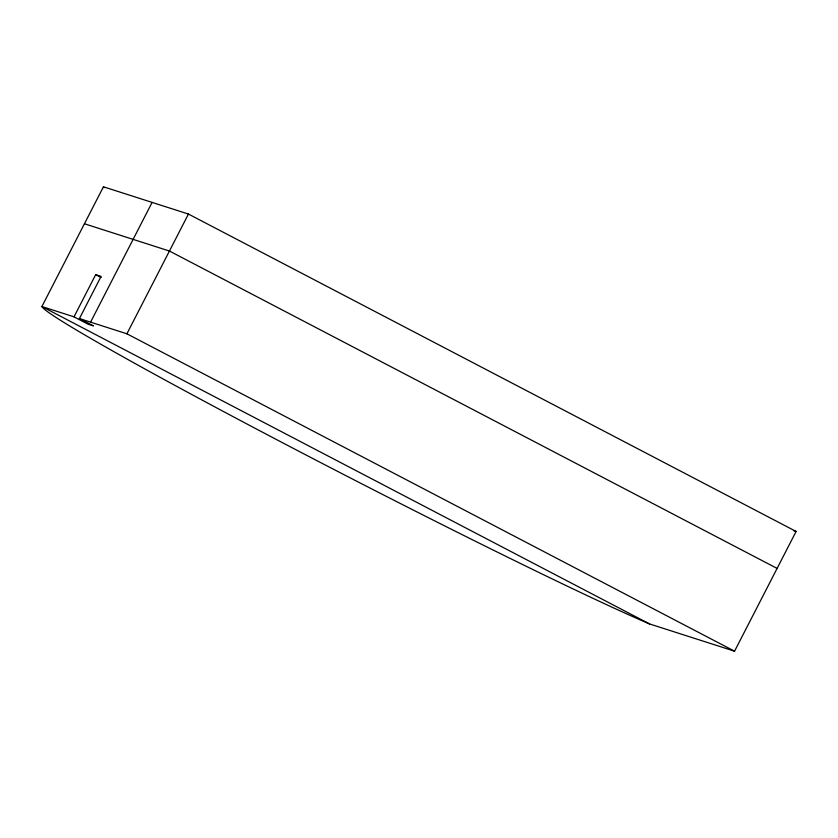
<?xml version="1.0" encoding="UTF-8"?>
<svg xmlns="http://www.w3.org/2000/svg" width="838" height="838" viewBox="0 0 838 838"><rect width="100%" height="100%" fill="white"/><g stroke="black" fill="none" stroke-linecap="round" stroke-linejoin="round"><path stroke-width="1.26" d="M103.441 186.801L41.9 306.54A359.565 11.921 27.2 0 0 293.667 448.55A359.565 11.921 27.2 0 0 649.555 623.943L734.559 651.199L796.1 531.46L188.445 214.057L103.441 186.801A359.565 11.921 27.2 0 0 104.069 187.712M74.006 316.837L95.679 274.665L101.094 276.404L79.421 318.576L93.395 325.877L87.98 324.138L74.006 316.837L41.9 306.54L649.555 623.943M90.577 322.148L152.107 202.408M79.421 318.576L126.905 333.796L188.445 214.057M84.439 223.767L169.444 251.033L777.098 568.426M793.638 530.664L796.1 531.46M95.679 274.665L101.052 277.472M126.905 333.796L734.559 651.199"/></g></svg>
